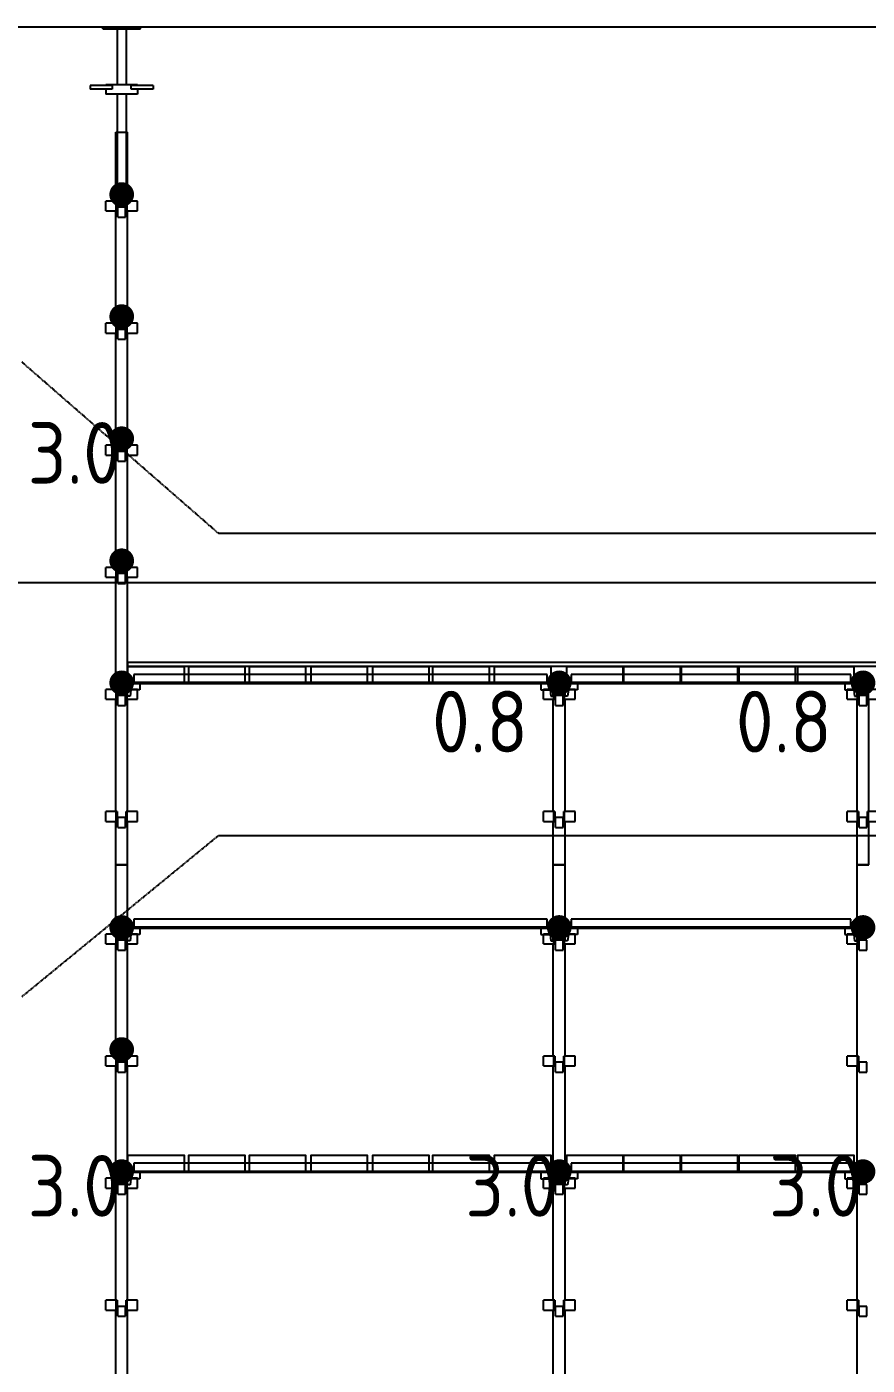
# Model space of a CAD drawing. Header units: millimetres. Extents: x 9116 to 195096, y -114281 to 55636.
# Drawn here: x 23640 to 27045, y -29600 to -24173 of the extents above; entities that cross this region are included whole.
import ezdxf
from ezdxf.enums import TextEntityAlignment as Align

# ---------------------------------------------------------------- set-up
doc = ezdxf.new("R2010")
doc.units = ezdxf.units.MM
doc.linetypes.add('KwikScaf_DASHED', pattern=[3.75, 2.5, -1.25])
doc.layers.get('0').update_dxf_attribs({"linetype": 'CONTINUOUS'})
doc.layers.add('Grid Lines', color=252, linetype='CONTINUOUS')
doc.layers.add('Scaffold', color=7, linetype='CONTINUOUS')
doc.styles.add('KwikScaf ISO', font='isocp.shx')

# ---------------------------------------------------------------- blocks, each defined once
blk = doc.blocks.new('0.8m Standard')
at = {"color": 180, "extrusion": (-1, 6.12323e-17, 0)}
for p, q in [((-35.5, 712), (-40, 712)), ((-40, 672), (-40, 712)), ((2.1, 712), (-35.5, 712)), ((0, 712), (0, 721.1)), ((2.1, 672), (2.1, 712)), ((5.8, 712), (2.1, 712)), ((5.8, 712), (5.8, 672)), ((42.2, 672), (42.2, 712)), ((45.9, 712), (42.2, 712)), ((83.5, 712), (45.9, 712)), ((45.9, 672), (45.9, 712)), ((48, 712), (48, 721.1)), ((88, 712), (83.5, 712)), ((88, 672), (88, 712)), ((-40, 672), (-35.5, 672)), ((-35.5, 672), (2.1, 672)), ((0, 217), (0, 672)), ((2.1, 672), (5.8, 672)), ((8.3, 647), (8.3, 687)), ((18.2, 687), (8.3, 687)), ((29.8, 687), (18.2, 687)), ((39.7, 687), (29.8, 687)), ((39.7, 647), (39.7, 687)), ((42.2, 672), (45.9, 672)), ((45.9, 672), (83.5, 672)), ((48, 217), (48, 672)), ((83.5, 672), (88, 672)), ((8.3, 647), (18.2, 647)), ((18.2, 647), (29.8, 647)), ((29.8, 647), (39.7, 647)), ((-40, 177), (-40, 217)), ((-35.5, 217), (-40, 217)), ((-40, 177), (-35.5, 177)), ((2.1, 217), (-35.5, 217)), ((-35.5, 177), (2.1, 177)), ((0, 0), (0, 177)), ((2.1, 177), (2.1, 217)), ((5.8, 217), (2.1, 217)), ((2.1, 177), (5.8, 177)), ((5.8, 217), (5.8, 177)), ((8.3, 152), (8.3, 192)), ((18.2, 192), (8.3, 192)), ((29.8, 192), (18.2, 192)), ((39.7, 192), (29.8, 192)), ((39.7, 152), (39.7, 192)), ((42.2, 177), (42.2, 217)), ((45.9, 217), (42.2, 217)), ((42.2, 177), (45.9, 177)), ((45.9, 177), (45.9, 217)), ((83.5, 217), (45.9, 217)), ((45.9, 177), (83.5, 177)), ((48, 0), (48, 177)), ((88, 217), (83.5, 217)), ((83.5, 177), (88, 177)), ((88, 177), (88, 217)), ((8.3, 152), (18.2, 152)), ((18.2, 152), (29.8, 152)), ((29.8, 152), (39.7, 152)), ((48, 0), (0, 0))]:
    blk.add_line(p, q, dxfattribs=at)
at = {"color": 180}
blk.add_line((0, 721.1), (48, 721.1), dxfattribs=at)
blk = doc.blocks.new('2D Jack Adjustable Screw')
at = {"color": 0, "extrusion": (1, -1.83691e-16, 2.30446e-16)}
for p, q in [((-35, 151.5), (-20, 151.5)), ((-35, 62.25), (-35, 151.5)), ((-20, 62.25), (-20, 151.5)), ((-265.5, 100), (-273.5, 100)), ((-273.5, 100), (-273.5, -52)), ((-265.5, 100), (-265.5, -52)), ((-40, 87.75), (-35, 87.75)), ((-40, 87.75), (-40, 24)), ((-35, 62.25), (-20, 62.25)), ((-20, 87.75), (0, 87.75)), ((0, 24), (0, 87.75)), ((-265.5, 42.5), (-40, 42.5)), ((-265.5, 5.5), (-40, 5.5)), ((-40, 24), (-40, -39.75)), ((0, 42.5), (454.5, 42.5)), ((0, -39.75), (0, 24)), ((0, 5.5), (454.5, 5.5)), ((454.5, 24), (454.5, 42.5)), ((454.5, 5.5), (454.5, 24)), ((-265.5, -52), (-273.5, -52)), ((-40, -39.75), (-35, -39.75)), ((-20, -14.25), (-35, -14.25)), ((-35, -103.5), (-35, -14.25)), ((-20, -103.5), (-20, -14.25)), ((-20, -39.75), (0, -39.75)), ((-35, -103.5), (-20, -103.5))]:
    blk.add_line(p, q, dxfattribs=at)

msp = doc.modelspace()

# ---------------------------------------------------------------- linework, layer by layer
at = {"layer": 'Grid Lines', "color": 252, "linetype": 'KwikScaf_DASHED'}
for p, q in [((19632.3, -24172.7), (43222.7, -24172.7)), ((24416.2, -26226.7), (23620.5, -25532.7)), ((24416.2, -26226.7), (43222.7, -26226.7)), ((19632.3, -26426.7), (43222.7, -26426.7)), ((23620.5, -28105.2), (24416.2, -27452.4)), ((24416.2, -27452.4), (43222.7, -27452.4))]:
    msp.add_line(p, q, dxfattribs=at)
at = {"layer": 'Scaffold', "color": 5, "extrusion": (-1, 6.12323e-17, 0)}
for p, q in [((24000.6, -24599.7), (24048.6, -24599.7)), ((24000.6, -24879.7), (24000.6, -24599.7)), ((24048.6, -24879.7), (24048.6, -24599.7)), ((23965.1, -24879.7), (23960.6, -24879.7)), ((23960.6, -24919.7), (23960.6, -24879.7)), ((24002.7, -24879.7), (23965.1, -24879.7)), ((24002.7, -24919.7), (24002.7, -24879.7)), ((24006.4, -24879.7), (24002.7, -24879.7)), ((24006.4, -24879.7), (24006.4, -24919.7)), ((24018.8, -24904.7), (24008.9, -24904.7)), ((24008.9, -24944.7), (24008.9, -24904.7)), ((24030.4, -24904.7), (24018.8, -24904.7)), ((24040.3, -24904.7), (24030.4, -24904.7)), ((24040.3, -24944.7), (24040.3, -24904.7)), ((24042.8, -24919.7), (24042.8, -24879.7)), ((24046.5, -24879.7), (24042.8, -24879.7)), ((24084.1, -24879.7), (24046.5, -24879.7)), ((24046.5, -24919.7), (24046.5, -24879.7)), ((24088.6, -24879.7), (24084.1, -24879.7)), ((24088.6, -24919.7), (24088.6, -24879.7)), ((23960.6, -24919.7), (23965.1, -24919.7)), ((23965.1, -24919.7), (24002.7, -24919.7)), ((24000.6, -25374.7), (24000.6, -24919.7)), ((24002.7, -24919.7), (24006.4, -24919.7)), ((24008.9, -24944.7), (24018.8, -24944.7)), ((24018.8, -24944.7), (24030.4, -24944.7)), ((24030.4, -24944.7), (24040.3, -24944.7)), ((24042.8, -24919.7), (24046.5, -24919.7)), ((24046.5, -24919.7), (24084.1, -24919.7)), ((24048.6, -25374.7), (24048.6, -24919.7)), ((24084.1, -24919.7), (24088.6, -24919.7)), ((23965.1, -25374.7), (23960.6, -25374.7)), ((23960.6, -25414.7), (23960.6, -25374.7)), ((24002.7, -25374.7), (23965.1, -25374.7)), ((24002.7, -25414.7), (24002.7, -25374.7)), ((24006.4, -25374.7), (24002.7, -25374.7)), ((24006.4, -25374.7), (24006.4, -25414.7)), ((24008.9, -25439.7), (24008.9, -25399.7)), ((24018.8, -25399.7), (24008.9, -25399.7)), ((24030.4, -25399.7), (24018.8, -25399.7)), ((24040.3, -25399.7), (24030.4, -25399.7)), ((24040.3, -25439.7), (24040.3, -25399.7)), ((24042.8, -25414.7), (24042.8, -25374.7)), ((24046.5, -25374.7), (24042.8, -25374.7)), ((24084.1, -25374.7), (24046.5, -25374.7)), ((24046.5, -25414.7), (24046.5, -25374.7)), ((24088.6, -25374.7), (24084.1, -25374.7)), ((24088.6, -25414.7), (24088.6, -25374.7)), ((23960.6, -25414.7), (23965.1, -25414.7)), ((23965.1, -25414.7), (24002.7, -25414.7)), ((24000.6, -25869.7), (24000.6, -25414.7)), ((24002.7, -25414.7), (24006.4, -25414.7)), ((24008.9, -25439.7), (24018.8, -25439.7)), ((24018.8, -25439.7), (24030.4, -25439.7)), ((24030.4, -25439.7), (24040.3, -25439.7)), ((24042.8, -25414.7), (24046.5, -25414.7)), ((24046.5, -25414.7), (24084.1, -25414.7)), ((24048.6, -25869.7), (24048.6, -25414.7)), ((24084.1, -25414.7), (24088.6, -25414.7)), ((23965.1, -25869.7), (23960.6, -25869.7)), ((23960.6, -25909.7), (23960.6, -25869.7)), ((24002.7, -25869.7), (23965.1, -25869.7)), ((24002.7, -25909.7), (24002.7, -25869.7)), ((24006.4, -25869.7), (24002.7, -25869.7)), ((24006.4, -25869.7), (24006.4, -25909.7)), ((24042.8, -25909.7), (24042.8, -25869.7)), ((24046.5, -25869.7), (24042.8, -25869.7)), ((24084.1, -25869.7), (24046.5, -25869.7)), ((24046.5, -25909.7), (24046.5, -25869.7)), ((24088.6, -25869.7), (24084.1, -25869.7)), ((24088.6, -25909.7), (24088.6, -25869.7)), ((23960.6, -25909.7), (23965.1, -25909.7)), ((23965.1, -25909.7), (24002.7, -25909.7)), ((24000.6, -26364.7), (24000.6, -25909.7)), ((24002.7, -25909.7), (24006.4, -25909.7)), ((24008.9, -25934.7), (24008.9, -25894.7)), ((24018.8, -25894.7), (24008.9, -25894.7)), ((24008.9, -25934.7), (24018.8, -25934.7)), ((24030.4, -25894.7), (24018.8, -25894.7)), ((24018.8, -25934.7), (24030.4, -25934.7)), ((24040.3, -25894.7), (24030.4, -25894.7)), ((24030.4, -25934.7), (24040.3, -25934.7)), ((24040.3, -25934.7), (24040.3, -25894.7)), ((24042.8, -25909.7), (24046.5, -25909.7)), ((24046.5, -25909.7), (24084.1, -25909.7)), ((24048.6, -26364.7), (24048.6, -25909.7)), ((24084.1, -25909.7), (24088.6, -25909.7)), ((23965.1, -26364.7), (23960.6, -26364.7)), ((23960.6, -26404.7), (23960.6, -26364.7)), ((24002.7, -26364.7), (23965.1, -26364.7)), ((24002.7, -26404.7), (24002.7, -26364.7)), ((24006.4, -26364.7), (24002.7, -26364.7)), ((24006.4, -26364.7), (24006.4, -26404.7)), ((24042.8, -26404.7), (24042.8, -26364.7)), ((24046.5, -26364.7), (24042.8, -26364.7)), ((24084.1, -26364.7), (24046.5, -26364.7)), ((24046.5, -26404.7), (24046.5, -26364.7)), ((24088.6, -26364.7), (24084.1, -26364.7)), ((24088.6, -26404.7), (24088.6, -26364.7)), ((23960.6, -26404.7), (23965.1, -26404.7)), ((23965.1, -26404.7), (24002.7, -26404.7)), ((24000.6, -26859.7), (24000.6, -26404.7)), ((24002.7, -26404.7), (24006.4, -26404.7)), ((24008.9, -26429.7), (24008.9, -26389.7)), ((24018.8, -26389.7), (24008.9, -26389.7)), ((24008.9, -26429.7), (24018.8, -26429.7)), ((24030.4, -26389.7), (24018.8, -26389.7)), ((24018.8, -26429.7), (24030.4, -26429.7)), ((24040.3, -26389.7), (24030.4, -26389.7)), ((24030.4, -26429.7), (24040.3, -26429.7)), ((24040.3, -26429.7), (24040.3, -26389.7)), ((24042.8, -26404.7), (24046.5, -26404.7)), ((24046.5, -26404.7), (24084.1, -26404.7)), ((24048.6, -26859.7), (24048.6, -26404.7)), ((24084.1, -26404.7), (24088.6, -26404.7)), ((23965.1, -26859.7), (23960.6, -26859.7)), ((23960.6, -26899.7), (23960.6, -26859.7)), ((24002.7, -26859.7), (23965.1, -26859.7)), ((24002.7, -26899.7), (24002.7, -26859.7)), ((24006.4, -26859.7), (24002.7, -26859.7)), ((24006.4, -26859.7), (24006.4, -26899.7)), ((24042.8, -26899.7), (24042.8, -26859.7)), ((24046.5, -26859.7), (24042.8, -26859.7)), ((24084.1, -26859.7), (24046.5, -26859.7)), ((24046.5, -26899.7), (24046.5, -26859.7)), ((24088.6, -26859.7), (24084.1, -26859.7)), ((24088.6, -26899.7), (24088.6, -26859.7)), ((23960.6, -26899.7), (23965.1, -26899.7)), ((23965.1, -26899.7), (24002.7, -26899.7)), ((24000.6, -27354.7), (24000.6, -26899.7)), ((24002.7, -26899.7), (24006.4, -26899.7)), ((24018.8, -26884.7), (24008.9, -26884.7)), ((24008.9, -26924.7), (24008.9, -26884.7)), ((24030.4, -26884.7), (24018.8, -26884.7)), ((24040.3, -26884.7), (24030.4, -26884.7)), ((24040.3, -26924.7), (24040.3, -26884.7)), ((24042.8, -26899.7), (24046.5, -26899.7)), ((24046.5, -26899.7), (24084.1, -26899.7)), ((24048.6, -27354.7), (24048.6, -26899.7)), ((24084.1, -26899.7), (24088.6, -26899.7)), ((24008.9, -26924.7), (24018.8, -26924.7)), ((24018.8, -26924.7), (24030.4, -26924.7)), ((24030.4, -26924.7), (24040.3, -26924.7)), ((23965.1, -27354.7), (23960.6, -27354.7)), ((23960.6, -27394.7), (23960.6, -27354.7)), ((24002.7, -27354.7), (23965.1, -27354.7)), ((24002.7, -27394.7), (24002.7, -27354.7)), ((24006.4, -27354.7), (24002.7, -27354.7)), ((24006.4, -27354.7), (24006.4, -27394.7)), ((24042.8, -27394.7), (24042.8, -27354.7)), ((24046.5, -27354.7), (24042.8, -27354.7)), ((24084.1, -27354.7), (24046.5, -27354.7)), ((24046.5, -27394.7), (24046.5, -27354.7)), ((24088.6, -27354.7), (24084.1, -27354.7)), ((24088.6, -27394.7), (24088.6, -27354.7)), ((23960.6, -27394.7), (23965.1, -27394.7)), ((23965.1, -27394.7), (24002.7, -27394.7)), ((24000.6, -27571.7), (24000.6, -27394.7)), ((24002.7, -27394.7), (24006.4, -27394.7)), ((24008.9, -27419.7), (24008.9, -27379.7)), ((24018.8, -27379.7), (24008.9, -27379.7)), ((24030.4, -27379.7), (24018.8, -27379.7)), ((24040.3, -27379.7), (24030.4, -27379.7)), ((24040.3, -27419.7), (24040.3, -27379.7)), ((24042.8, -27394.7), (24046.5, -27394.7)), ((24046.5, -27394.7), (24084.1, -27394.7)), ((24048.6, -27571.7), (24048.6, -27394.7)), ((24084.1, -27394.7), (24088.6, -27394.7)), ((24008.9, -27419.7), (24018.8, -27419.7)), ((24018.8, -27419.7), (24030.4, -27419.7)), ((24030.4, -27419.7), (24040.3, -27419.7)), ((24000.6, -27571.7), (24048.6, -27571.7)), ((24000.6, -27851.7), (24000.6, -27571.7)), ((24048.6, -27571.7), (24000.6, -27571.7)), ((24048.6, -27851.7), (24048.6, -27571.7)), ((25773.3, -27571.7), (25821.3, -27571.7)), ((25773.3, -27851.7), (25773.3, -27571.7)), ((25821.3, -27851.7), (25821.3, -27571.7)), ((27004.2, -27571.7), (27052.2, -27571.7)), ((27004.2, -27851.7), (27004.2, -27571.7)), ((23965.1, -27851.7), (23960.6, -27851.7)), ((23960.6, -27891.7), (23960.6, -27851.7)), ((23960.6, -27891.7), (23965.1, -27891.7)), ((24002.7, -27851.7), (23965.1, -27851.7)), ((23965.1, -27891.7), (24002.7, -27891.7)), ((24000.6, -28346.7), (24000.6, -27891.7)), ((24002.7, -27891.7), (24002.7, -27851.7)), ((24006.4, -27851.7), (24002.7, -27851.7)), ((24002.7, -27891.7), (24006.4, -27891.7)), ((24006.4, -27851.7), (24006.4, -27891.7)), ((24018.8, -27876.7), (24008.9, -27876.7)), ((24008.9, -27916.7), (24008.9, -27876.7)), ((24030.4, -27876.7), (24018.8, -27876.7)), ((24040.3, -27876.7), (24030.4, -27876.7)), ((24040.3, -27916.7), (24040.3, -27876.7)), ((24042.8, -27891.7), (24042.8, -27851.7)), ((24046.5, -27851.7), (24042.8, -27851.7)), ((24042.8, -27891.7), (24046.5, -27891.7)), ((24084.1, -27851.7), (24046.5, -27851.7)), ((24046.5, -27891.7), (24046.5, -27851.7)), ((24046.5, -27891.7), (24084.1, -27891.7)), ((24048.6, -28346.7), (24048.6, -27891.7)), ((24088.6, -27851.7), (24084.1, -27851.7)), ((24084.1, -27891.7), (24088.6, -27891.7)), ((24088.6, -27891.7), (24088.6, -27851.7)), ((25737.8, -27851.7), (25733.3, -27851.7)), ((25733.3, -27891.7), (25733.3, -27851.7)), ((25733.3, -27891.7), (25737.8, -27891.7)), ((25775.4, -27851.7), (25737.8, -27851.7)), ((25737.8, -27891.7), (25775.4, -27891.7)), ((25773.3, -28346.7), (25773.3, -27891.7)), ((25775.4, -27891.7), (25775.4, -27851.7)), ((25779.1, -27851.7), (25775.4, -27851.7)), ((25775.4, -27891.7), (25779.1, -27891.7)), ((25779.1, -27851.7), (25779.1, -27891.7)), ((25791.5, -27876.7), (25781.6, -27876.7)), ((25781.6, -27916.7), (25781.6, -27876.7)), ((25803.1, -27876.7), (25791.5, -27876.7)), ((25813, -27876.7), (25803.1, -27876.7)), ((25813, -27916.7), (25813, -27876.7)), ((25815.4, -27891.7), (25815.4, -27851.7)), ((25819.2, -27851.7), (25815.4, -27851.7)), ((25815.4, -27891.7), (25819.2, -27891.7)), ((25856.8, -27851.7), (25819.2, -27851.7)), ((25819.2, -27891.7), (25819.2, -27851.7)), ((25819.2, -27891.7), (25856.8, -27891.7)), ((25821.3, -28346.7), (25821.3, -27891.7)), ((25861.3, -27851.7), (25856.8, -27851.7)), ((25856.8, -27891.7), (25861.3, -27891.7)), ((25861.3, -27891.7), (25861.3, -27851.7)), ((26968.7, -27851.7), (26964.2, -27851.7)), ((26964.2, -27891.7), (26964.2, -27851.7)), ((26964.2, -27891.7), (26968.7, -27891.7)), ((27006.3, -27851.7), (26968.7, -27851.7)), ((26968.7, -27891.7), (27006.3, -27891.7)), ((27004.2, -28346.7), (27004.2, -27891.7)), ((27006.3, -27891.7), (27006.3, -27851.7)), ((27010, -27851.7), (27006.3, -27851.7)), ((27006.3, -27891.7), (27010, -27891.7)), ((27010, -27851.7), (27010, -27891.7)), ((27022.4, -27876.7), (27012.5, -27876.7)), ((27012.5, -27916.7), (27012.5, -27876.7)), ((27034, -27876.7), (27022.4, -27876.7)), ((27043.9, -27876.7), (27034, -27876.7)), ((27043.9, -27916.7), (27043.9, -27876.7)), ((24008.9, -27916.7), (24018.8, -27916.7)), ((24018.8, -27916.7), (24030.4, -27916.7)), ((24030.4, -27916.7), (24040.3, -27916.7)), ((25781.6, -27916.7), (25791.5, -27916.7)), ((25791.5, -27916.7), (25803.1, -27916.7)), ((25803.1, -27916.7), (25813, -27916.7)), ((27012.5, -27916.7), (27022.4, -27916.7)), ((27022.4, -27916.7), (27034, -27916.7)), ((27034, -27916.7), (27043.9, -27916.7)), ((23965.1, -28346.7), (23960.6, -28346.7)), ((23960.6, -28386.7), (23960.6, -28346.7)), ((24002.7, -28346.7), (23965.1, -28346.7)), ((24002.7, -28386.7), (24002.7, -28346.7)), ((24006.4, -28346.7), (24002.7, -28346.7)), ((24006.4, -28346.7), (24006.4, -28386.7)), ((24008.9, -28411.7), (24008.9, -28371.7)), ((24018.8, -28371.7), (24008.9, -28371.7)), ((24030.4, -28371.7), (24018.8, -28371.7)), ((24040.3, -28371.7), (24030.4, -28371.7)), ((24040.3, -28411.7), (24040.3, -28371.7)), ((24042.8, -28386.7), (24042.8, -28346.7)), ((24046.5, -28346.7), (24042.8, -28346.7)), ((24084.1, -28346.7), (24046.5, -28346.7)), ((24046.5, -28386.7), (24046.5, -28346.7)), ((24088.6, -28346.7), (24084.1, -28346.7)), ((24088.6, -28386.7), (24088.6, -28346.7)), ((25737.8, -28346.7), (25733.3, -28346.7)), ((25733.3, -28386.7), (25733.3, -28346.7)), ((25775.4, -28346.7), (25737.8, -28346.7)), ((25775.4, -28386.7), (25775.4, -28346.7)), ((25779.1, -28346.7), (25775.4, -28346.7)), ((25779.1, -28346.7), (25779.1, -28386.7)), ((25781.6, -28411.7), (25781.6, -28371.7)), ((25791.5, -28371.7), (25781.6, -28371.7)), ((25803.1, -28371.7), (25791.5, -28371.7)), ((25813, -28371.7), (25803.1, -28371.7)), ((25813, -28411.7), (25813, -28371.7)), ((25815.4, -28386.7), (25815.4, -28346.7)), ((25819.2, -28346.7), (25815.4, -28346.7)), ((25856.8, -28346.7), (25819.2, -28346.7)), ((25819.2, -28386.7), (25819.2, -28346.7)), ((25861.3, -28346.7), (25856.8, -28346.7)), ((25861.3, -28386.7), (25861.3, -28346.7)), ((26968.7, -28346.7), (26964.2, -28346.7)), ((26964.2, -28386.7), (26964.2, -28346.7)), ((27006.3, -28346.7), (26968.7, -28346.7)), ((27006.3, -28386.7), (27006.3, -28346.7)), ((27010, -28346.7), (27006.3, -28346.7)), ((27010, -28346.7), (27010, -28386.7)), ((27012.5, -28411.7), (27012.5, -28371.7)), ((27022.4, -28371.7), (27012.5, -28371.7)), ((27034, -28371.7), (27022.4, -28371.7)), ((27043.9, -28371.7), (27034, -28371.7)), ((27043.9, -28411.7), (27043.9, -28371.7)), ((23960.6, -28386.7), (23965.1, -28386.7)), ((23965.1, -28386.7), (24002.7, -28386.7)), ((24000.6, -28841.7), (24000.6, -28386.7)), ((24002.7, -28386.7), (24006.4, -28386.7)), ((24008.9, -28411.7), (24018.8, -28411.7)), ((24018.8, -28411.7), (24030.4, -28411.7)), ((24030.4, -28411.7), (24040.3, -28411.7)), ((24042.8, -28386.7), (24046.5, -28386.7)), ((24046.5, -28386.7), (24084.1, -28386.7)), ((24048.6, -28841.7), (24048.6, -28386.7)), ((24084.1, -28386.7), (24088.6, -28386.7)), ((25733.3, -28386.7), (25737.8, -28386.7)), ((25737.8, -28386.7), (25775.4, -28386.7)), ((25773.3, -28841.7), (25773.3, -28386.7)), ((25775.4, -28386.7), (25779.1, -28386.7)), ((25781.6, -28411.7), (25791.5, -28411.7)), ((25791.5, -28411.7), (25803.1, -28411.7)), ((25803.1, -28411.7), (25813, -28411.7)), ((25815.4, -28386.7), (25819.2, -28386.7)), ((25819.2, -28386.7), (25856.8, -28386.7)), ((25821.3, -28841.7), (25821.3, -28386.7)), ((25856.8, -28386.7), (25861.3, -28386.7)), ((26964.2, -28386.7), (26968.7, -28386.7)), ((26968.7, -28386.7), (27006.3, -28386.7)), ((27004.2, -28841.7), (27004.2, -28386.7)), ((27006.3, -28386.7), (27010, -28386.7)), ((27012.5, -28411.7), (27022.4, -28411.7)), ((27022.4, -28411.7), (27034, -28411.7)), ((27034, -28411.7), (27043.9, -28411.7)), ((23965.1, -28841.7), (23960.6, -28841.7)), ((23960.6, -28881.7), (23960.6, -28841.7)), ((24002.7, -28841.7), (23965.1, -28841.7)), ((24002.7, -28881.7), (24002.7, -28841.7)), ((24006.4, -28841.7), (24002.7, -28841.7)), ((24006.4, -28841.7), (24006.4, -28881.7)), ((24008.9, -28906.7), (24008.9, -28866.7)), ((24018.8, -28866.7), (24008.9, -28866.7)), ((24030.4, -28866.7), (24018.8, -28866.7)), ((24040.3, -28866.7), (24030.4, -28866.7)), ((24040.3, -28906.7), (24040.3, -28866.7)), ((24042.8, -28881.7), (24042.8, -28841.7)), ((24046.5, -28841.7), (24042.8, -28841.7)), ((24084.1, -28841.7), (24046.5, -28841.7)), ((24046.5, -28881.7), (24046.5, -28841.7)), ((24088.6, -28841.7), (24084.1, -28841.7)), ((24088.6, -28881.7), (24088.6, -28841.7)), ((25737.8, -28841.7), (25733.3, -28841.7)), ((25733.3, -28881.7), (25733.3, -28841.7)), ((25775.4, -28841.7), (25737.8, -28841.7)), ((25775.4, -28881.7), (25775.4, -28841.7)), ((25779.1, -28841.7), (25775.4, -28841.7)), ((25779.1, -28841.7), (25779.1, -28881.7)), ((25781.6, -28906.7), (25781.6, -28866.7)), ((25791.5, -28866.7), (25781.6, -28866.7)), ((25803.1, -28866.7), (25791.5, -28866.7)), ((25813, -28866.7), (25803.1, -28866.7)), ((25813, -28906.7), (25813, -28866.7)), ((25815.4, -28881.7), (25815.4, -28841.7)), ((25819.2, -28841.7), (25815.4, -28841.7)), ((25856.8, -28841.7), (25819.2, -28841.7)), ((25819.2, -28881.7), (25819.2, -28841.7)), ((25861.3, -28841.7), (25856.8, -28841.7)), ((25861.3, -28881.7), (25861.3, -28841.7)), ((26968.7, -28841.7), (26964.2, -28841.7)), ((26964.2, -28881.7), (26964.2, -28841.7)), ((27006.3, -28841.7), (26968.7, -28841.7)), ((27006.3, -28881.7), (27006.3, -28841.7)), ((27010, -28841.7), (27006.3, -28841.7)), ((27010, -28841.7), (27010, -28881.7)), ((27012.5, -28906.7), (27012.5, -28866.7)), ((27022.4, -28866.7), (27012.5, -28866.7)), ((27034, -28866.7), (27022.4, -28866.7)), ((27043.9, -28866.7), (27034, -28866.7)), ((27043.9, -28906.7), (27043.9, -28866.7)), ((23960.6, -28881.7), (23965.1, -28881.7)), ((23965.1, -28881.7), (24002.7, -28881.7)), ((24000.6, -29336.7), (24000.6, -28881.7)), ((24002.7, -28881.7), (24006.4, -28881.7)), ((24008.9, -28906.7), (24018.8, -28906.7)), ((24018.8, -28906.7), (24030.4, -28906.7)), ((24030.4, -28906.7), (24040.3, -28906.7)), ((24042.8, -28881.7), (24046.5, -28881.7)), ((24046.5, -28881.7), (24084.1, -28881.7)), ((24048.6, -29336.7), (24048.6, -28881.7)), ((24084.1, -28881.7), (24088.6, -28881.7)), ((25733.3, -28881.7), (25737.8, -28881.7)), ((25737.8, -28881.7), (25775.4, -28881.7)), ((25773.3, -29336.7), (25773.3, -28881.7)), ((25775.4, -28881.7), (25779.1, -28881.7)), ((25781.6, -28906.7), (25791.5, -28906.7)), ((25791.5, -28906.7), (25803.1, -28906.7)), ((25803.1, -28906.7), (25813, -28906.7)), ((25815.4, -28881.7), (25819.2, -28881.7)), ((25819.2, -28881.7), (25856.8, -28881.7)), ((25821.3, -29336.7), (25821.3, -28881.7)), ((25856.8, -28881.7), (25861.3, -28881.7)), ((26964.2, -28881.7), (26968.7, -28881.7)), ((26968.7, -28881.7), (27006.3, -28881.7)), ((27004.2, -29336.7), (27004.2, -28881.7)), ((27006.3, -28881.7), (27010, -28881.7)), ((27012.5, -28906.7), (27022.4, -28906.7)), ((27022.4, -28906.7), (27034, -28906.7)), ((27034, -28906.7), (27043.9, -28906.7)), ((23965.1, -29336.7), (23960.6, -29336.7)), ((23960.6, -29376.7), (23960.6, -29336.7)), ((24002.7, -29336.7), (23965.1, -29336.7)), ((24002.7, -29376.7), (24002.7, -29336.7)), ((24006.4, -29336.7), (24002.7, -29336.7)), ((24006.4, -29336.7), (24006.4, -29376.7)), ((24008.9, -29401.7), (24008.9, -29361.7)), ((24018.8, -29361.7), (24008.9, -29361.7)), ((24030.4, -29361.7), (24018.8, -29361.7)), ((24040.3, -29361.7), (24030.4, -29361.7)), ((24040.3, -29401.7), (24040.3, -29361.7)), ((24042.8, -29376.7), (24042.8, -29336.7)), ((24046.5, -29336.7), (24042.8, -29336.7)), ((24084.1, -29336.7), (24046.5, -29336.7)), ((24046.5, -29376.7), (24046.5, -29336.7)), ((24088.6, -29336.7), (24084.1, -29336.7)), ((24088.6, -29376.7), (24088.6, -29336.7)), ((25737.8, -29336.7), (25733.3, -29336.7)), ((25733.3, -29376.7), (25733.3, -29336.7)), ((25775.4, -29336.7), (25737.8, -29336.7)), ((25775.4, -29376.7), (25775.4, -29336.7)), ((25779.1, -29336.7), (25775.4, -29336.7)), ((25779.1, -29336.7), (25779.1, -29376.7)), ((25781.6, -29401.7), (25781.6, -29361.7)), ((25791.5, -29361.7), (25781.6, -29361.7)), ((25803.1, -29361.7), (25791.5, -29361.7)), ((25813, -29361.7), (25803.1, -29361.7)), ((25813, -29401.7), (25813, -29361.7)), ((25815.4, -29376.7), (25815.4, -29336.7)), ((25819.2, -29336.7), (25815.4, -29336.7)), ((25856.8, -29336.7), (25819.2, -29336.7)), ((25819.2, -29376.7), (25819.2, -29336.7)), ((25861.3, -29336.7), (25856.8, -29336.7)), ((25861.3, -29376.7), (25861.3, -29336.7)), ((26968.7, -29336.7), (26964.2, -29336.7)), ((26964.2, -29376.7), (26964.2, -29336.7)), ((27006.3, -29336.7), (26968.7, -29336.7)), ((27006.3, -29376.7), (27006.3, -29336.7)), ((27010, -29336.7), (27006.3, -29336.7)), ((27010, -29336.7), (27010, -29376.7)), ((27012.5, -29401.7), (27012.5, -29361.7)), ((27022.4, -29361.7), (27012.5, -29361.7)), ((27034, -29361.7), (27022.4, -29361.7)), ((27043.9, -29361.7), (27034, -29361.7)), ((27043.9, -29401.7), (27043.9, -29361.7)), ((23960.6, -29376.7), (23965.1, -29376.7)), ((23965.1, -29376.7), (24002.7, -29376.7)), ((24000.6, -29831.7), (24000.6, -29376.7)), ((24002.7, -29376.7), (24006.4, -29376.7)), ((24008.9, -29401.7), (24018.8, -29401.7)), ((24018.8, -29401.7), (24030.4, -29401.7)), ((24030.4, -29401.7), (24040.3, -29401.7)), ((24042.8, -29376.7), (24046.5, -29376.7)), ((24046.5, -29376.7), (24084.1, -29376.7)), ((24048.6, -29831.7), (24048.6, -29376.7)), ((24084.1, -29376.7), (24088.6, -29376.7)), ((25733.3, -29376.7), (25737.8, -29376.7)), ((25737.8, -29376.7), (25775.4, -29376.7)), ((25773.3, -29831.7), (25773.3, -29376.7)), ((25775.4, -29376.7), (25779.1, -29376.7)), ((25781.6, -29401.7), (25791.5, -29401.7)), ((25791.5, -29401.7), (25803.1, -29401.7)), ((25803.1, -29401.7), (25813, -29401.7)), ((25815.4, -29376.7), (25819.2, -29376.7)), ((25819.2, -29376.7), (25856.8, -29376.7)), ((25821.3, -29831.7), (25821.3, -29376.7)), ((25856.8, -29376.7), (25861.3, -29376.7)), ((26964.2, -29376.7), (26968.7, -29376.7)), ((26968.7, -29376.7), (27006.3, -29376.7)), ((27004.2, -29831.7), (27004.2, -29376.7)), ((27006.3, -29376.7), (27010, -29376.7)), ((27012.5, -29401.7), (27022.4, -29401.7)), ((27022.4, -29401.7), (27034, -29401.7)), ((27034, -29401.7), (27043.9, -29401.7))]:
    msp.add_line(p, q, dxfattribs=at)
at = {"layer": 'Scaffold', "color": 2, "extrusion": (0, 1, -1.83691e-16)}
for p, q in [((24048.6, -26812), (24068.6, -26812)), ((24048.6, -26887), (24048.6, -26812)), ((24068.6, -26812), (24065.3, -26837)), ((25748.3, -26799), (24073.6, -26799)), ((24073.6, -26799), (24073.6, -26832)), ((25748.3, -26832), (25748.3, -26799)), ((25753.3, -26812), (25756.6, -26837)), ((25773.3, -26812), (25753.3, -26812)), ((25773.3, -26887), (25773.3, -26812)), ((25821.3, -26812), (25841.3, -26812)), ((25821.3, -26887), (25821.3, -26812)), ((25841.3, -26812), (25838, -26837)), ((26979.2, -26799), (25846.3, -26799)), ((25846.3, -26799), (25846.3, -26832)), ((26979.2, -26832), (26979.2, -26799)), ((26984.2, -26812), (26987.5, -26837)), ((27004.2, -26812), (26984.2, -26812)), ((27004.2, -26887), (27004.2, -26812)), ((24061.9, -26862), (24058.6, -26887)), ((24098.6, -26862), (24061.9, -26862)), ((24065.3, -26837), (24073.6, -26837)), ((25748.3, -26832), (24073.6, -26832)), ((24073.6, -26832), (24073.6, -26837)), ((25748.3, -26837), (24073.6, -26837)), ((24098.6, -26837), (24098.6, -26862)), ((25723.3, -26837), (25723.3, -26862)), ((25723.3, -26862), (25760, -26862)), ((25748.3, -26837), (25748.3, -26832)), ((25756.6, -26837), (25748.3, -26837)), ((25760, -26862), (25763.3, -26887)), ((25834.6, -26862), (25831.3, -26887)), ((25871.3, -26862), (25834.6, -26862)), ((25838, -26837), (25846.3, -26837)), ((26979.2, -26832), (25846.3, -26832)), ((25846.3, -26832), (25846.3, -26837)), ((26979.2, -26837), (25846.3, -26837)), ((25871.3, -26837), (25871.3, -26862)), ((26954.2, -26837), (26954.2, -26862)), ((26954.2, -26862), (26990.9, -26862)), ((26979.2, -26837), (26979.2, -26832)), ((26987.5, -26837), (26979.2, -26837)), ((26990.9, -26862), (26994.2, -26887)), ((24058.6, -26887), (24048.6, -26887)), ((25763.3, -26887), (25773.3, -26887)), ((25831.3, -26887), (25821.3, -26887)), ((26994.2, -26887), (27004.2, -26887)), ((24048.6, -27804), (24068.6, -27804)), ((24048.6, -27879), (24048.6, -27804)), ((24068.6, -27804), (24065.3, -27829)), ((24065.3, -27829), (24073.6, -27829)), ((25748.3, -27791), (24073.6, -27791)), ((24073.6, -27791), (24073.6, -27824)), ((25748.3, -27824), (24073.6, -27824)), ((24073.6, -27824), (24073.6, -27829)), ((25748.3, -27829), (24073.6, -27829)), ((24098.6, -27829), (24098.6, -27854)), ((25723.3, -27829), (25723.3, -27854)), ((25748.3, -27824), (25748.3, -27791)), ((25748.3, -27829), (25748.3, -27824)), ((25756.6, -27829), (25748.3, -27829)), ((25753.3, -27804), (25756.6, -27829)), ((25773.3, -27804), (25753.3, -27804)), ((25773.3, -27879), (25773.3, -27804)), ((25821.3, -27804), (25841.3, -27804)), ((25821.3, -27879), (25821.3, -27804)), ((25841.3, -27804), (25838, -27829)), ((25838, -27829), (25846.3, -27829)), ((26979.2, -27791), (25846.3, -27791)), ((25846.3, -27791), (25846.3, -27824)), ((26979.2, -27824), (25846.3, -27824)), ((25846.3, -27824), (25846.3, -27829)), ((26979.2, -27829), (25846.3, -27829)), ((25871.3, -27829), (25871.3, -27854)), ((26954.2, -27829), (26954.2, -27854)), ((26979.2, -27824), (26979.2, -27791)), ((26979.2, -27829), (26979.2, -27824)), ((26987.5, -27829), (26979.2, -27829)), ((26984.2, -27804), (26987.5, -27829)), ((27004.2, -27804), (26984.2, -27804)), ((27004.2, -27879), (27004.2, -27804)), ((24058.6, -27879), (24048.6, -27879)), ((24061.9, -27854), (24058.6, -27879)), ((24098.6, -27854), (24061.9, -27854)), ((25723.3, -27854), (25760, -27854)), ((25760, -27854), (25763.3, -27879)), ((25763.3, -27879), (25773.3, -27879)), ((25831.3, -27879), (25821.3, -27879)), ((25834.6, -27854), (25831.3, -27879)), ((25871.3, -27854), (25834.6, -27854)), ((26954.2, -27854), (26990.9, -27854)), ((26990.9, -27854), (26994.2, -27879)), ((26994.2, -27879), (27004.2, -27879)), ((24048.6, -28794), (24068.6, -28794)), ((24048.6, -28869), (24048.6, -28794)), ((24068.6, -28794), (24065.3, -28819)), ((24065.3, -28819), (24073.6, -28819)), ((25748.3, -28781), (24073.6, -28781)), ((24073.6, -28781), (24073.6, -28814)), ((25748.3, -28814), (24073.6, -28814)), ((24073.6, -28814), (24073.6, -28819)), ((25748.3, -28819), (24073.6, -28819)), ((24098.6, -28819), (24098.6, -28844)), ((25723.3, -28819), (25723.3, -28844)), ((25748.3, -28814), (25748.3, -28781)), ((25748.3, -28819), (25748.3, -28814)), ((25756.6, -28819), (25748.3, -28819)), ((25753.3, -28794), (25756.6, -28819)), ((25773.3, -28794), (25753.3, -28794)), ((25773.3, -28869), (25773.3, -28794)), ((25821.3, -28794), (25841.3, -28794)), ((25821.3, -28869), (25821.3, -28794)), ((25841.3, -28794), (25838, -28819)), ((25838, -28819), (25846.3, -28819)), ((26979.2, -28781), (25846.3, -28781)), ((25846.3, -28781), (25846.3, -28814)), ((26979.2, -28814), (25846.3, -28814)), ((25846.3, -28814), (25846.3, -28819)), ((26979.2, -28819), (25846.3, -28819)), ((25871.3, -28819), (25871.3, -28844)), ((26954.2, -28819), (26954.2, -28844)), ((26979.2, -28814), (26979.2, -28781)), ((26979.2, -28819), (26979.2, -28814)), ((26987.5, -28819), (26979.2, -28819)), ((26984.2, -28794), (26987.5, -28819)), ((27004.2, -28794), (26984.2, -28794)), ((27004.2, -28869), (27004.2, -28794)), ((24058.6, -28869), (24048.6, -28869)), ((24061.9, -28844), (24058.6, -28869)), ((24098.6, -28844), (24061.9, -28844)), ((25723.3, -28844), (25760, -28844)), ((25760, -28844), (25763.3, -28869)), ((25763.3, -28869), (25773.3, -28869)), ((25831.3, -28869), (25821.3, -28869)), ((25834.6, -28844), (25831.3, -28869)), ((25871.3, -28844), (25834.6, -28844)), ((26954.2, -28844), (26990.9, -28844)), ((26990.9, -28844), (26994.2, -28869)), ((26994.2, -28869), (27004.2, -28869))]:
    msp.add_line(p, q, dxfattribs=at)
at = {"layer": 'Scaffold', "color": 40, "const_width": 50}
for points in [[(23999.6, -24853, 1), (24049.6, -24853, 1)], [(23999.6, -25348, 1), (24049.6, -25348, 1)], [(23999.6, -25843, 1), (24049.6, -25843, 1)], [(23999.6, -26338, 1), (24049.6, -26338, 1)], [(23999.6, -26833, 1), (24049.6, -26833, 1)], [(25772.3, -26833, 1), (25822.3, -26833, 1)], [(27003.2, -26833, 1), (27053.2, -26833, 1)], [(23999.6, -27825, 1), (24049.6, -27825, 1)], [(23999.6, -27825, 1), (24049.6, -27825, 1)], [(25772.3, -27825, 1), (25822.3, -27825, 1)], [(27003.2, -27825, 1), (27053.2, -27825, 1)], [(23999.6, -28320, 1), (24049.6, -28320, 1)], [(23999.6, -28815, 1), (24049.6, -28815, 1)], [(25772.3, -28815, 1), (25822.3, -28815, 1)], [(27003.2, -28815, 1), (27053.2, -28815, 1)]]:
    msp.add_lwpolyline(points, format="xyb", close=True, dxfattribs=at)
at = {"layer": 'Scaffold', "color": 37}
msp.add_lwpolyline([(24048.6, -26766), (38470.6, -26766), (38470.6, -26751), (24048.6, -26751)], close=True, dxfattribs=at)
at = {"layer": 'Scaffold', "color": 20}
for points in [[(24048.6, -26832), (24278.6, -26832), (24278.6, -26768), (24048.6, -26768)], [(24295.1, -26832), (24525.1, -26832), (24525.1, -26768), (24295.1, -26768)], [(24540.4, -26832), (24770.4, -26832), (24770.4, -26768), (24540.4, -26768)], [(24790.8, -26832), (25020.8, -26832), (25020.8, -26768), (24790.8, -26768)], [(25040.6, -26832), (25270.6, -26832), (25270.6, -26768), (25040.6, -26768)], [(25284.3, -26832), (25514.3, -26832), (25514.3, -26768), (25284.3, -26768)], [(25534.1, -26832), (25764.1, -26832), (25764.1, -26768), (25534.1, -26768)], [(25826.1, -26832), (26056.1, -26832), (26056.1, -26768), (25826.1, -26768)], [(26058, -26832), (26288, -26832), (26288, -26768), (26058, -26768)], [(26290.8, -26832), (26520.8, -26832), (26520.8, -26768), (26290.8, -26768)], [(26525, -26832), (26755, -26832), (26755, -26768), (26525, -26768)], [(26762.2, -26832), (26992.2, -26832), (26992.2, -26768), (26762.2, -26768)], [(24048.6, -28814), (24278.6, -28814), (24278.6, -28750), (24048.6, -28750)], [(24295.1, -28814), (24525.1, -28814), (24525.1, -28750), (24295.1, -28750)], [(24540.4, -28814), (24770.4, -28814), (24770.4, -28750), (24540.4, -28750)], [(24790.8, -28814), (25020.8, -28814), (25020.8, -28750), (24790.8, -28750)], [(25040.6, -28814), (25270.6, -28814), (25270.6, -28750), (25040.6, -28750)], [(25284.3, -28814), (25514.3, -28814), (25514.3, -28750), (25284.3, -28750)], [(25534.1, -28814), (25764.1, -28814), (25764.1, -28750), (25534.1, -28750)], [(25826.1, -28814), (26056.1, -28814), (26056.1, -28750), (25826.1, -28750)], [(26058, -28814), (26288, -28814), (26288, -28750), (26058, -28750)], [(26290.8, -28814), (26520.8, -28814), (26520.8, -28750), (26290.8, -28750)], [(26525, -28814), (26755, -28814), (26755, -28750), (26525, -28750)], [(26762.2, -28814), (26992.2, -28814), (26992.2, -28750), (26762.2, -28750)]]:
    msp.add_lwpolyline(points, close=True, dxfattribs=at)

# ---------------------------------------------------------------- block references
at = {"layer": 'Scaffold', "color": 190, "xscale": -1, "rotation": 90}
msp.add_blockref('2D Jack Adjustable Screw', (24048.6, -24446.2), dxfattribs=at)
at = {"layer": 'Scaffold'}
for p in [(25773.3, -27571.7), (27004.2, -27571.7)]:
    msp.add_blockref('0.8m Standard', p, dxfattribs=at)

# ---------------------------------------------------------------- texts
at = {"layer": 'Scaffold', "color": 7, "style": 'KwikScaf ISO'}
for p in [(23357.7, -25900.7), (23357.7, -28872.7), (25130.4, -28872.7), (26361.3, -28872.7)]:
    msp.add_text('  3.0  ', height=250, dxfattribs=at).set_placement(p, align=Align.MIDDLE_LEFT)
for p in [(25957.1, -26990.4), (27188, -26990.4)]:
    msp.add_text('  0.8  ', height=250, dxfattribs=at).set_placement(p, align=Align.MIDDLE_RIGHT)

doc.saveas('drawing.dxf')
